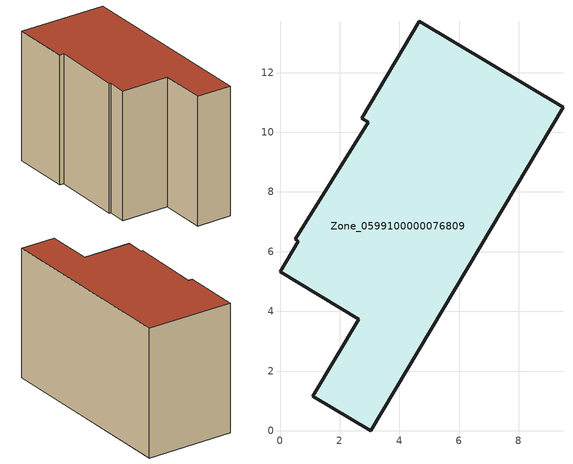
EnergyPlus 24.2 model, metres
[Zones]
Zone_0599100000076809
 floor ground (C_G): 4.67,13.72 9.48,10.84 3.04,0 1.1,1.16 2.64,3.74 0,5.32 0.61,6.35 0.51,6.41 2.96,10.34 2.73,10.48 z0
 wall outside (C_F): 2.96,10.34 0.51,6.41 0.61,6.35 0,5.32 2.64,3.74 1.1,1.16 3.04,0 9.48,10.84 4.67,13.72 2.73,10.48 2.96,10.34 z0:8.2
 roof outside (C_R): 4.67,13.72 2.73,10.48 2.96,10.34 0.51,6.41 0.61,6.35 0,5.32 2.64,3.74 1.1,1.16 3.04,0 9.48,10.84 z8.2
[BUILDING]
Pand.0599100000076809: North Axis=0; Terrain=City; Loads Convergence Tolerance Value=0.04; Temperature Convergence Tolerance Value=0.4; Solar Distribution=FullExterior; Maximum Number of Warmup Days=25; Minimum Number of Warmup Days=1
[Site:Location]
Rotterdam.The.Hague.AP_ZH_NLD Design_Conditions: Latitude=51.96; Longitude=4.45; Time Zone=1; Elevation=-4.5
[SITE:GROUNDTEMPERATURE:BUILDINGSURFACE]
18, 18, 18, 18, 18, 18, 18, 18, 18, 18, 18, 18
[MATERIAL] Thermal Absorptance=0.9; Solar Absorptance=0.7; Visible Absorptance=0.7
Name | Roughness | Thickness | Conductivity | Density | Specific Heat
G.TI.1975-1991 | MediumSmooth | 0.15 | 0.288461 | 540 | 1210
F.TI.1975-1991 | Rough | 0.3 | 0.230769 | 1920 | 840
R.TI.1975-1991 | MediumRough | 0.2 | 0.153846 | 1500 | 1000
[CONSTRUCTION]
C_G: G.TI.1975-1991
C_F: F.TI.1975-1991
C_R: R.TI.1975-1991
[ZONE]
Zone_0599100000076809: Type=1; Multiplier=1; Ceiling Height=Autocalculate; Volume=Autocalculate; Floor Area=autocalculate; Part of Total Floor Area=Yes
[ZONEINFILTRATION:DESIGNFLOWRATE]
Infil_Zone_0599100000076809: Zone or ZoneList or Space or SpaceList=Zone_0599100000076809; Schedule=AlwaysOn; Design Flow Rate Calculation Method=Flow/Area; Flow Rate per Floor Area=0.003; Constant Term Coefficient=1; Temperature Term Coefficient=0; Velocity Term Coefficient=0; Velocity Squared Term Coefficient=0
[HVACTEMPLATE:ZONE:IDEALLOADSAIRSYSTEM]
Zone_0599100000076809: Maximum Heating Supply Air Temperature=50; Minimum Cooling Supply Air Temperature=13; Maximum Heating Supply Air Humidity Ratio=0.0156; Minimum Cooling Supply Air Humidity Ratio=0.0077; Heating Limit=NoLimit; Cooling Limit=NoLimit; Dehumidification Control Type=ConstantSensibleHeatRatio; Cooling Sensible Heat Ratio=0.7; Dehumidification Setpoint=60; Humidification Control Type=None; Humidification Setpoint=30; Outdoor Air Method=None; Outdoor Air Flow Rate per Person=0.00944; Outdoor Air Flow Rate per Zone Floor Area=0; Outdoor Air Flow Rate per Zone=0; Demand Controlled Ventilation Type=None; Outdoor Air Economizer Type=NoEconomizer; Heat Recovery Type=None; Sensible Heat Recovery Effectiveness=0.7; Latent Heat Recovery Effectiveness=0.65
[ZONECONTROL:THERMOSTAT]
ThermostatControl_Zone_0599100000076809: Zone or ZoneList=Zone_0599100000076809; Control Type Schedule=DualSetpointControlType; Control 1=Thermostat_Zone_0599100000076809; Temperature Difference Between Cutout And Setpoint=0
[THERMOSTATSETPOINT:DUALSETPOINT]
Thermostat_Zone_0599100000076809: Heating Setpoint Temperature Schedule=HeatingSetpoint_Zone_0599100000076809; Cooling Setpoint Temperature Schedule=CoolingSetpoint_Zone_0599100000076809
[SCHEDULE:COMPACT]
HeatingSetpoint_Zone_0599100000076809: Through: 12/31, For: AllDays, Until: 24:00, 21
CoolingSetpoint_Zone_0599100000076809: Through: 12/31, For: AllDays, Until: 24:00, 24
DualSetpointControlType: Through: 12/31, For: AllDays, Until: 24:00, 4
AlwaysOn: Through: 12/31, For: AllDays, Until: 24:00, 1
